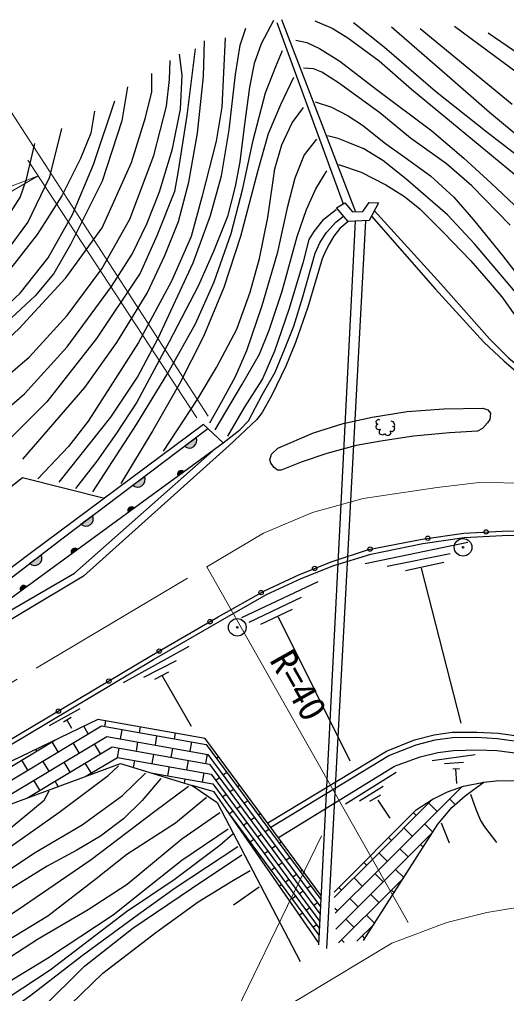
# Model space of a CAD drawing. Units: millimetres at full size, sheet at 1:1000; details may follow other scales. Extents: x 40000 to 680000, y 20000 to 380000.
# Drawn here: x 120047 to 153211, y 261666 to 328050 of the extents above; entities that cross this region are included whole.
import ezdxf
from ezdxf.enums import TextEntityAlignment as Align

# ---------------------------------------------------------------- set-up
doc = ezdxf.new("R2010")
doc.units = ezdxf.units.MM
doc.header["$LTSCALE"] = 1000
doc.linetypes.add('CHAIN', pattern=[18.5, 12, -1.5, 3.5, -1.5])
for name, color, linetype, lineweight in [('M-BGD', 7, 'Continuous', 25), ('M-BMK', 2, 'CHAIN', 13), ('M-STR-HTXT', 7, 'Continuous', 13)]:
    doc.layers.add(name, color=color, linetype=linetype, lineweight=lineweight)
doc.styles.add('ＭＳ ゴシック', font='')
doc.styles.get('ＭＳ ゴシック').set_extended_font_data('MS Gothic')

msp = doc.modelspace()

# ---------------------------------------------------------------- hatches: boundary and pattern name
at = {"layer": 'M-BGD'}
for points in [[(131282, 298972, 0.82434), (132073, 299570)], [(127758, 296309, 0.82357), (128548, 296907)], [(130823, 296944), (131222, 297237, 0.82357)], [(127443, 294474), (127843, 294767, 0.82357)], [(124233, 293647, 0.82357), (125024, 294244)], [(120730, 290966, 0.82357), (121521, 291564)], [(123589, 291656), (123989, 291949, 0.82357)], [(120116, 289117), (120516, 289410, 0.82357)]]:
    msp.add_hatch(color=256, dxfattribs=at).paths.add_polyline_path(points)

# ---------------------------------------------------------------- linework, layer by layer
for p, q in [((137882, 328050), (142939, 314940)), ((137565, 327847), (142083, 315482)), ((142912, 314302), (140403, 264987)), ((140967, 264724), (143625, 314337)), ((131282, 298972), (132073, 299570)), ((127758, 296309), (128548, 296907)), ((131222, 297237), (130823, 296944)), ((127843, 294767), (127443, 294474)), ((124233, 293647), (125024, 294244)), ((143596, 290970), (150567, 292422)), ((120730, 290966), (121521, 291564)), ((123989, 291949), (123589, 291656)), ((145093, 290792), (149383, 291663)), ((146322, 290502), (148936, 291060)), ((150120, 280097), (147417, 290658)), ((135197, 287302), (140392, 289755)), ((120516, 289410), (120116, 289117)), ((135683, 286971), (139243, 288672)), ((136479, 286838), (138646, 287855)), ((142559, 277492), (137695, 287325)), ((127132, 282862), (131606, 285334)), ((128518, 283230), (130729, 284370)), ((129255, 283090), (130220, 283581)), ((131764, 279863), (129781, 283300)), ((122094, 279929), (124182, 281086)), ((123041, 280192), (123568, 280490)), ((123620, 279736), (123287, 280297)), ((125865, 279857), (125935, 280254)), ((112567, 272057), (125621, 279900)), ((124732, 279366), (124422, 279882)), ((125621, 279900), (132762, 278635)), ((126935, 279017), (127046, 279648)), ((128228, 279438), (128298, 279836)), ((107557, 269980), (122459, 278934)), ((116543, 273513), (125984, 279185)), ((122674, 278130), (122262, 278816)), ((125984, 279185), (132874, 277964)), ((129298, 278598), (129410, 279229)), ((130591, 279020), (130662, 279417)), ((120556, 274990), (126348, 278470)), ((121234, 278198), (121166, 278310)), ((124115, 278062), (123703, 278748)), ((125556, 277994), (125144, 278680)), ((126348, 278470), (132986, 277294)), ((126711, 277755), (126823, 278386)), ((128004, 278177), (128116, 278808)), ((130368, 277758), (130479, 278389)), ((131661, 278179), (131773, 278810)), ((132762, 278635), (140559, 268064)), ((120617, 276894), (120205, 277580)), ((122058, 276826), (121646, 277512)), ((124569, 276468), (126711, 277755)), ((126711, 277755), (133098, 276623)), ((127807, 277063), (127893, 277546)), ((129074, 277336), (129186, 277967)), ((131437, 276918), (131549, 277548)), ((132731, 277339), (132843, 277970)), ((132874, 277964), (140535, 267579)), ((133621, 277797), (133462, 277686)), ((148142, 277547), (151068, 277955)), ((123499, 276758), (123086, 277444)), ((124939, 276691), (124527, 277376)), ((130144, 276496), (130256, 277127)), ((132986, 277294), (140510, 267094)), ((148986, 277350), (150290, 277442)), ((149565, 276968), (150000, 277007)), ((149829, 275980), (149750, 276968)), ((121441, 275522), (121029, 276208)), ((128980, 276702), (133210, 275953)), ((131274, 275996), (131326, 276287)), ((132507, 276077), (132619, 276708)), ((133098, 276623), (140485, 266608)), ((133668, 276369), (133415, 276194)), ((134175, 276720), (133921, 276545)), ((142245, 274599), (145700, 276754)), ((122689, 275776), (122470, 276140)), ((133210, 275953), (140461, 266123)), ((134634, 275579), (134381, 275403)), ((135047, 275864), (134887, 275754)), ((143196, 274787), (144806, 275794)), ((144486, 270084), (150162, 275759)), ((151463, 275929), (151602, 276069)), ((151596, 276062), (151592, 276067)), ((134127, 275228), (133874, 275053)), ((143893, 274778), (144664, 275211)), ((144078, 270807), (148195, 274925)), ((145286, 273611), (144467, 274834)), ((149719, 274545), (149333, 274931)), ((135093, 274437), (134840, 274262)), ((135600, 274788), (135347, 274612)), ((148485, 274082), (147919, 274648)), ((134586, 274086), (134339, 273915)), ((134465, 273732), (140436, 265638)), ((136059, 273646), (135806, 273471)), ((136472, 273932), (136313, 273822)), ((147070, 273800), (146879, 273991)), ((135552, 273296), (135299, 273120)), ((137025, 272855), (136772, 272680)), ((146788, 272385), (146222, 272951)), ((148200, 272670), (147636, 273234)), ((148760, 273298), (149297, 271936)), ((136519, 272505), (136265, 272329)), ((144895, 269361), (148195, 272661)), ((145373, 272103), (145185, 272291)), ((136012, 272154), (135758, 271979)), ((137485, 271714), (137231, 271539)), ((137897, 272000), (137738, 271889)), ((146505, 270971), (145939, 271537)), ((147539, 271634), (147353, 271820)), ((136471, 271013), (136387, 270955)), ((136978, 271363), (136724, 271188)), ((138451, 270923), (138197, 270748)), ((145090, 270688), (144525, 271254)), ((137437, 270222), (137184, 270046)), ((137944, 270573), (137690, 270397)), ((141484, 268214), (144078, 270807)), ((143676, 270406), (143490, 270592)), ((138910, 269782), (138656, 269606)), ((139323, 270067), (139163, 269957)), ((141535, 267133), (144486, 270084)), ((143393, 268991), (142828, 269557)), ((144808, 269274), (144242, 269840)), ((145303, 268638), (146197, 269532)), ((146216, 269562), (145656, 270123)), ((134631, 267710), (136372, 268939)), ((137896, 269080), (137753, 268981)), ((138403, 269431), (138150, 269256)), ((139876, 268991), (139623, 268816)), ((141586, 266052), (144895, 269361)), ((141979, 268708), (141795, 268892)), ((138862, 268290), (138609, 268114)), ((139369, 268640), (139116, 268465)), ((141777, 265112), (145303, 268638)), ((144525, 267860), (143959, 268426)), ((145555, 268527), (145373, 268708)), ((140335, 267849), (140082, 267674)), ((143111, 267577), (142545, 268143)), ((139322, 267148), (139119, 267008)), ((139828, 267499), (139575, 267323)), ((141696, 267294), (141519, 267471)), ((144233, 266455), (143676, 267011)), ((140288, 266357), (140034, 266182)), ((142828, 266163), (142262, 266728)), ((143029, 265232), (144199, 266402)), ((143571, 265419), (143394, 265597)), ((140395, 265164), (140412, 265177)), ((142146, 265147), (141979, 265314))]:
    msp.add_line(p, q, dxfattribs=at)
for points in [[(137334, 327978), (136511, 326381), (136027, 325041), (135710, 323440), (135355, 320735), (135057, 318352), (134722, 316659), (134200, 314630), (133251, 312228), (132206, 309875), (130230, 306072), (128032, 301958), (126660, 299849), (125302, 297938), (123860, 296095)], [(140157, 327965), (141347, 327451), (142408, 326793), (144530, 325234), (146732, 323291), (149464, 321041), (153756, 317505)], [(122738, 296516), (126264, 300949), (128084, 303677), (129497, 306324), (131872, 311463), (133046, 314683), (133812, 317399), (134324, 320540), (134764, 324306), (135071, 326291), (135454, 327462)], [(156951, 316444), (151771, 320428), (148383, 323151), (144900, 326151), (142793, 327826)], [(145381, 327544), (149179, 324261), (152049, 321725), (154487, 319719)], [(153601, 322252), (147341, 327418)], [(149665, 327584), (154550, 323988)], [(134060, 326797), (133815, 322076), (133430, 319767), (132472, 315946), (131742, 313253), (130395, 310224), (128147, 306039), (126216, 303009), (124718, 300664), (123381, 298945), (121305, 296744)], [(138859, 326645), (139605, 326488), (140469, 326077), (141862, 325213), (144335, 323291), (148124, 320466), (150302, 318603), (152167, 316896), (154935, 314287)], [(154129, 325651), (151954, 327106)], [(132004, 326056), (131441, 321505), (130854, 317737), (130609, 316318), (129409, 313309), (128255, 310751), (125293, 306298), (121910, 301984), (118361, 298461)], [(120270, 298094), (124506, 302963), (126685, 306046), (128741, 309398), (129946, 311954), (130876, 314278), (131586, 316970), (132175, 320306), (132567, 324172), (132641, 326595)], [(113245, 296700), (118313, 300758), (120389, 302527), (123289, 305731), (126311, 309850), (127719, 312057), (128727, 314132), (129582, 316298), (130470, 319238), (131001, 321946), (131123, 324246), (130952, 325689)], [(125033, 295860), (128018, 300452), (130148, 303954), (132027, 307313), (133302, 310161), (134461, 313470), (135249, 316536), (135955, 319831), (136810, 323049), (137498, 324842), (137967, 325931)], [(101325, 288694), (104554, 291944), (107295, 294661), (110455, 297215), (114230, 300103), (117681, 302473), (120710, 305031), (123297, 307878), (125644, 311046), (127566, 314443), (129193, 318789), (130057, 322153), (130271, 323967), (130314, 325247)], [(153452, 314041), (150841, 316709), (149128, 318205), (146674, 319951), (144574, 321697), (141764, 323723), (140626, 324448), (140076, 324684), (139389, 324723)], [(81974, 280073), (86153, 282519), (91651, 285458), (96187, 287491), (98029, 288426), (100668, 290486), (104956, 294250), (108264, 297146), (112030, 300113), (116023, 303283), (120009, 306964), (123198, 310453), (125677, 313846), (127684, 318297), (128619, 321374), (129060, 323109), (129060, 324373)], [(138702, 324093), (137817, 322231), (136989, 320256), (136274, 317754), (135086, 313270), (133957, 309790), (132581, 306433), (130943, 303217), (129135, 300031), (126952, 296420)], [(127391, 323456), (127014, 321142), (125668, 317026), (123515, 312721), (122384, 310730), (121119, 309223), (118184, 306506), (114654, 303284), (111771, 301148), (108582, 298877), (105970, 296775), (102587, 293605), (100656, 291675), (99269, 290506), (97147, 289201), (93795, 287491), (88819, 285239), (85850, 283837), (83981, 282876), (82634, 282079), (81452, 281172)], [(81042, 282114), (84448, 283912), (87757, 285877), (90203, 287171), (93944, 289041), (97302, 290862), (99436, 292108), (101691, 293858), (105823, 297674), (108701, 300023), (112685, 303122), (116642, 306162), (120092, 309397), (122006, 311798), (123648, 314757), (125076, 318156), (126530, 322514)], [(129850, 298621), (132147, 302138), (133464, 304339), (134857, 306954), (135745, 309467), (136385, 311762), (136950, 314546), (137440, 317863), (137911, 319500), (138626, 321005), (139398, 322058)], [(140175, 322427), (141300, 322081), (142425, 321476), (143411, 320853), (144968, 319608), (146301, 318640), (148031, 317395), (149623, 315942), (150955, 314386), (152928, 311965), (153779, 310870), (155908, 308760), (158278, 306702), (159853, 305630), (161501, 304759), (163716, 303894), (165688, 303306), (167892, 302871), (170540, 302595), (173429, 302526), (178482, 303027), (183239, 303381), (188028, 303518)], [(125159, 321811), (124909, 320307), (124190, 318576), (122938, 316020), (121243, 313404), (118466, 309860), (114983, 306294), (112422, 304156), (107554, 300705), (105420, 299027), (102326, 296415), (98891, 293218), (97380, 292067), (94718, 290462), (90683, 288322), (85791, 285949), (83009, 284415), (81954, 283768), (80683, 282785)], [(80053, 283808), (82853, 285208), (85606, 286892), (88192, 288362), (90115, 289334), (93342, 290710), (95098, 291635), (96617, 292750), (98444, 294362), (100922, 296384), (103865, 298898), (107119, 301726), (109777, 303955), (113863, 307306), (117471, 310389), (119420, 312578), (120607, 314214), (122104, 317326), (122934, 320623)], [(159861, 302288), (158090, 304136), (156584, 305952), (154075, 309169), (151030, 312766), (149192, 314727), (146354, 317183), (144780, 318428), (143499, 319224), (142425, 319677), (141750, 319937), (141023, 320127)], [(121057, 319604), (120488, 317066), (120084, 315952), (119301, 314718), (117901, 312963), (115172, 310378), (110895, 306696), (107834, 304253), (105718, 302254), (102966, 299621), (99403, 296248), (96556, 293781), (95037, 292714), (94135, 292097), (92227, 291161), (89545, 290141), (87125, 289263), (85036, 288575), (82639, 287579), (80765, 286678), (79103, 285753)], [(140282, 319895), (139435, 318823), (138795, 317224), (138268, 315211), (137589, 312101), (136554, 308545), (135499, 305471), (134727, 303684), (133786, 301935), (132977, 300543)], [(141765, 318170), (143322, 317651), (144994, 316787), (146262, 315980), (147300, 315135), (148934, 313502), (150760, 311620), (151828, 310405), (152891, 309157), (153785, 307909), (155327, 305490)], [(133372, 300091), (135198, 303139), (136383, 305246), (137042, 306882), (137927, 309534), (138946, 313267), (139586, 315092), (140226, 316503), (140979, 317725)], [(141605, 315076), (140673, 314348), (140080, 313603), (139758, 313044), (139334, 311435), (138385, 308286), (137418, 305434), (136588, 303555), (135351, 301607), (134216, 299660)], [(144204, 315025), (148730, 310023), (152046, 306295), (153337, 305001), (158282, 300888), (162563, 299948), (168159, 298868), (171505, 298321), (174457, 297965), (177004, 297773), (179360, 297957), (182827, 298360), (184838, 298705), (187035, 299370), (188661, 300034), (202336, 306302)], [(133911, 299202), (135041, 300077), (135639, 300689), (136581, 302467), (137447, 304020), (138090, 305558), (138734, 307150), (139336, 309144), (140185, 312121), (140523, 312873), (140956, 313531), (141584, 314231), (142116, 314644)], [(142427, 314279), (141862, 313795), (141448, 313273), (141124, 312731), (140882, 312260), (140652, 311727), (139672, 308450), (138846, 306046), (138175, 304417), (137231, 302438), (136570, 301265), (136215, 300777), (134323, 299018)], [(144008, 314647), (148358, 309689), (151671, 306059), (153048, 304774), (158062, 300465), (162443, 299490), (168111, 298401), (171435, 297825), (174409, 297468), (177004, 297272), (179527, 297441), (182898, 297865), (184969, 298281), (187202, 298898), (188860, 299575), (202555, 305852)], [(144594, 300746), (144491, 300783), (144402, 300747), (144317, 300640), (144333, 300536), (144399, 300489), (144447, 300479), (144362, 300431), (144311, 300279), (144336, 300170), (144481, 300115), (144599, 300130), (144538, 299972), (144535, 299839), (144634, 299779), (144780, 299748), (144880, 299793), (144906, 299842), (144948, 299776), (145134, 299694), (145273, 299748), (145352, 299876), (145318, 299965), (145262, 300007), (145417, 299968), (145570, 300058), (145612, 300218), (145555, 300279), (145453, 300305), (145579, 300340), (145596, 300411), (145563, 300547), (145498, 300619), (145360, 300681)], [(87550, 268601), (101081, 276770), (113955, 284613), (133911, 299202), (132568, 300440), (120770, 291665), (112278, 285248), (86771, 270170)], [(87037, 269634), (113535, 285420), (122925, 292658), (132864, 300167)], [(134323, 299018), (124399, 290115), (87763, 268172)], [(113955, 284613), (123791, 290313), (133387, 298819)], [(84734, 274273), (87829, 275625), (90312, 276875), (93429, 278797), (95651, 280214), (100467, 283013), (106962, 287149), (111286, 290038), (115990, 293450), (120244, 296832), (125832, 295430)], [(90829, 261995), (101445, 268185), (109491, 273003), (119057, 278741), (129031, 284694), (133578, 287329), (136722, 289118), (139107, 290226), (141345, 291110), (143806, 291931), (147466, 292636), (150300, 293038), (153339, 293206), (157552, 292970), (161557, 292390), (165891, 291612), (167642, 291334)], [(90963, 261726), (101598, 267926), (109646, 272746), (119211, 278483), (129183, 284435), (133727, 287068), (136860, 288851), (139225, 289950), (141444, 290827), (143973, 291609), (147517, 292340), (150329, 292739), (153341, 292905), (157557, 292739), (161571, 292185), (165838, 291317), (170254, 290614), (175435, 288329)], [(140575, 268370), (132692, 279057), (125392, 280351), (109646, 272746)], [(136947, 273289), (145032, 278191), (146945, 278956), (148293, 279289), (149508, 279472), (151189, 279488), (152637, 279405), (154267, 279172), (155981, 278790), (157096, 278441), (158049, 278064)], [(137155, 273006), (145189, 277877), (147053, 278622), (148362, 278945), (149536, 279122), (151181, 279138), (152602, 279057), (154205, 278828), (155891, 278452), (156980, 278111), (157928, 277735)], [(137678, 272297), (145577, 277157), (147328, 277807), (148545, 278094), (149608, 278223), (151208, 278266), (152550, 278231), (154133, 278025), (155655, 277732), (156739, 277451), (157706, 277135)], [(92163, 259309), (99553, 264522), (104961, 268461), (107241, 269824), (109467, 270923), (115984, 273306), (126924, 277335), (131803, 275833), (133513, 274682), (139164, 263839)], [(93193, 257486), (95322, 258725), (98084, 259950), (101259, 261343), (103569, 262181), (106150, 263097), (108305, 264052), (110409, 265187), (114287, 267940), (119093, 271440), (122719, 274007), (126078, 276528), (126788, 277186)], [(93907, 255899), (97059, 258099), (99610, 259574), (103113, 260974), (107565, 262599), (109391, 263449), (112068, 265174), (117477, 268858), (121079, 271258), (124306, 273158), (127058, 275158), (128636, 276687)], [(129661, 276312), (128411, 274812), (127135, 273562), (125572, 272400), (123947, 271437), (121921, 270355), (119473, 268831), (116504, 266826), (111861, 263710), (110150, 262720), (107943, 261707), (104628, 260286), (102534, 259476), (101295, 258936), (98750, 257585), (97129, 256685), (95485, 255672), (94517, 255020)], [(141468, 268564), (147065, 274177), (148143, 274899), (149190, 275422), (150284, 275802), (151662, 276081), (152505, 276167), (154456, 276183), (155519, 276024), (157154, 275645)], [(95102, 253737), (96971, 254862), (100867, 256933), (104605, 258868), (108006, 260489), (112307, 262559), (115893, 264659), (120397, 267697), (124924, 270803), (129254, 274097), (131551, 275807)], [(140411, 265141), (133299, 275417), (131803, 275833)], [(143479, 265275), (148539, 273200), (149491, 274341), (150395, 275150), (151251, 275768), (151662, 276081)], [(93826, 258910), (97935, 260852), (101183, 262221), (105658, 264163), (109852, 266172), (112734, 267796), (116322, 270347), (119236, 272782), (121723, 274854), (122057, 275475)], [(132790, 275020), (130673, 273287), (127362, 271149), (125268, 269483), (121975, 266935), (119130, 265206), (114237, 262295), (109377, 259778), (105608, 257997), (101551, 255909), (99052, 254557), (96573, 253226), (95590, 252551)], [(150752, 275249), (151118, 274240), (151446, 273455), (151708, 273036), (152534, 271949)], [(96204, 251527), (100937, 254230), (104460, 256093), (111487, 259573), (114683, 261252), (119012, 263898), (121265, 265372), (124727, 267399), (127378, 269126), (131107, 272218), (133688, 273999)], [(134262, 272873), (131107, 270723), (128792, 268901), (126415, 267017), (121946, 264044), (118566, 262017), (113342, 259355), (107946, 256769), (104095, 254742), (99868, 252587), (97594, 251276), (96488, 250601)], [(97164, 249413), (103433, 252955), (108534, 255412), (113062, 257808), (117537, 260270), (122146, 263280), (127336, 267258), (130572, 269428), (133688, 271786), (134569, 272543)], [(134917, 271663), (130656, 268837), (128157, 267056), (124305, 264231), (120823, 261528), (117663, 259287), (115184, 257465), (112520, 255970), (107738, 253610), (103415, 251358), (99994, 249617), (97638, 248450)], [(98130, 247345), (99728, 248266), (102432, 249536), (107021, 251358), (110934, 253303), (114662, 255453), (117715, 257623), (121512, 260596), (124462, 263523), (127766, 266110), (131761, 268833), (135184, 271109)], [(123527, 260913), (125719, 263062), (129325, 265826), (132213, 267915), (134631, 269389), (135758, 270044)]]:
    msp.add_lwpolyline(points, dxfattribs=at)
for points in [[(141636, 315208), (142200, 315554), (142734, 314931), (143436, 314961), (143852, 315574), (144485, 315564), (143852, 314348), (142427, 314279)], [(137629, 298841), (140074, 299881), (142082, 300510), (144055, 300957), (146439, 301332), (148944, 301525), (151594, 301550), (151945, 301441), (152114, 301211), (152066, 300776), (151909, 300558), (151570, 300171), (151243, 300002), (149331, 299881), (146875, 299651), (144648, 299312), (142978, 299010), (140981, 298466), (139239, 297885), (137859, 297341), (137617, 297329), (137387, 297511), (137157, 297801), (137085, 298043), (137206, 298430)]]:
    msp.add_lwpolyline(points, close=True, dxfattribs=at)
for centre, radius in [((147854, 292691), 150), ((151819, 293122), 150), ((143923, 291954), 150), ((150255, 292076), 600), ((150255, 292076), 50), ((140146, 290637), 150), ((136500, 288992), 150), ((133028, 287010), 150), ((134876, 286624), 600), ((134876, 286624), 50), ((129567, 285004), 150), ((126129, 282961), 150), ((122694, 280912), 150)]:
    msp.add_circle(centre, radius, dxfattribs=at)
for centre, radius, start, end in [((131619, 299348), 505, 228.07382, 26.07438), ((128095, 296685), 505, 228.12673, 26.02147), ((131051, 297052), 252, 47.31054, 205.20528), ((127672, 294581), 252, 47.31054, 205.20528), ((124570, 294023), 505, 228.12673, 26.02147), ((121067, 291342), 505, 228.12673, 26.02147), ((123818, 291764), 252, 47.31054, 205.20528), ((120345, 289225), 252, 47.31054, 205.20528)]:
    msp.add_arc(centre, radius, start, end, dxfattribs=at)
at = {"layer": 'M-BMK'}
msp.add_lwpolyline([(89349, 264977), (132809, 290749), (136662, 293037), (140003, 294444), (143455, 295410), (148481, 296155), (151353, 296486), (155309, 296435)], dxfattribs=at)
at = {"layer": 'M-STR-HTXT'}
for p, q in [((118633, 323014), (132892, 301015)), ((120608, 318454), (132131, 300892)), ((76278, 291304), (121310, 317384)), ((121310, 317384), (119020, 316502)), ((132809, 290749), (146514, 266495))]:
    msp.add_line(p, q, dxfattribs=at)
for points in [[(165927, 240688), (125230, 240688), (140603, 272421)], [(101958, 239346), (139299, 261414), (145406, 265092), (149140, 266504), (151880, 267179), (155298, 267762), (157915, 267849), (160424, 267784), (163848, 267359)]]:
    msp.add_lwpolyline(points, dxfattribs=at)

# ---------------------------------------------------------------- texts
at = {"layer": 'M-STR-HTXT', "style": 'ＭＳ ゴシック'}
msp.add_text('R=40', height=1833, rotation=299.47, dxfattribs=at).set_placement((136551, 284127), align=Align.BOTTOM_LEFT)

doc.saveas('drawing.dxf')
